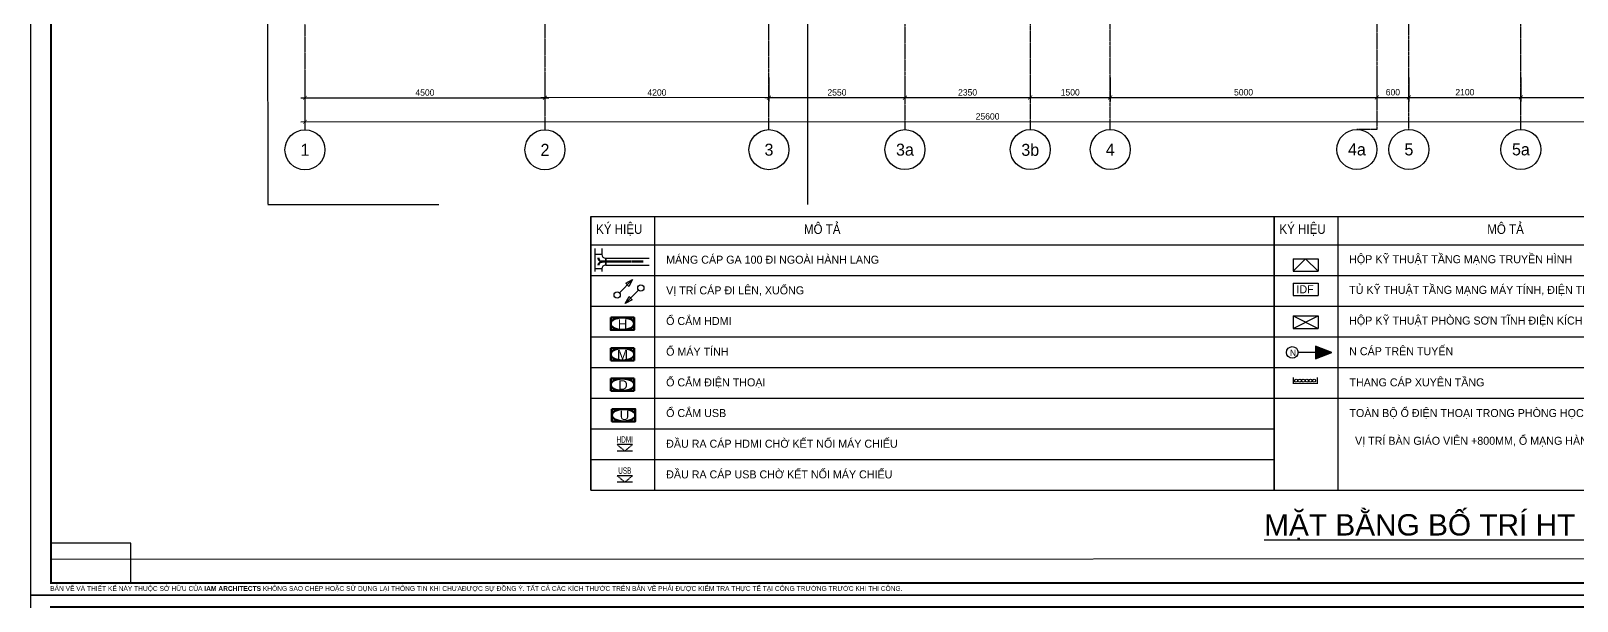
# Model space of a CAD drawing. Header units: inches. Extents: x 1721084 to 1854744, y 225101 to 488646.
# Drawn here: x 1721084 to 1750084, y 319488 to 330174 of the extents above; entities that cross this region are included whole.
import ezdxf
from ezdxf.enums import TextEntityAlignment as Align

# ---------------------------------------------------------------- set-up
doc = ezdxf.new("R2010")
doc.units = ezdxf.units.IN
doc.header["$MEASUREMENT"] = 0
for name, pattern in [('ACAD_ISO03W100', [30, 12, -18]), ('DASHED', [19.05, 12.7, -6.35]), ('X-PL-T2$0$X-GRID-T2$0$CENTER2', [1.125, 0.75, -0.125, 0.125, -0.125]), ('XR-EX-P-03$0$HIDDEN', [9.525, 6.35, -3.175])]:
    doc.linetypes.add(name, pattern=pattern)
for name, color, linetype in [('0-Khungten', 255, 'Continuous'), ('3', 50, 'Continuous'), ('A-ANNO-DIM 100', 252, 'Continuous'), ('Duong Day', 1, 'Continuous'), ('e-WIRE', 6, 'ACAD_ISO03W100'), ('I.A.M TITLEBLOCK - A2 -H$0$A-TBLK-TEXT', 250, 'Continuous'), ('mang', 5, 'Continuous'), ('PCCC', 11, 'Continuous'), ('PN', 2, 'Continuous'), ('SYMBOL', 1, 'Continuous'), ('TBD', 2, 'Continuous'), ('TEXT', 9, 'Continuous'), ('X-PL-T2$0$A-XREF', 250, 'Continuous'), ('X-PL-T2$0$X-GRID-T2$0$A-ANNO-DIM 75', 2, 'Continuous'), ('X-PL-T2$0$X-GRID-T2$0$A-GRID', 9, 'X-PL-T2$0$X-GRID-T2$0$CENTER2'), ('X-PL-T2$0$X-GRID-T2$0$A-GRID-SYMB', 5, 'Continuous'), ('X-PL-T2$0$X-PL-T2$0$A-FLOR-WALL', 250, 'Continuous'), ('Xref$0$noi that13-5-2008$0$ID-FURN-ROOM-N', 6, 'Continuous')]:
    doc.layers.add(name, color=color, linetype=linetype)
for name, color, linetype, lineweight in [('TTLL', 252, 'DASHED', 50), ('XR-EX-P-03$0$OAP040__', 4, 'Continuous', 25), ('XR-EX-P-03$0$OAP6444_COM_E', 30, 'Continuous', 25)]:
    doc.layers.add(name, color=color, linetype=linetype, lineweight=lineweight)
doc.styles.add('ARIAL', font='arial.ttf')
doc.styles.add('I.A.M TITLEBLOCK - A2 -H$0$TITLE BLOCK', font='arial.ttf')
doc.styles.add('TEXT1', font='vharial.ttf', dxfattribs={"width": 0.85, "height": 200})
doc.styles.add('VNCC-text khungdam', font='vhblack.ttf')
doc.styles.add('VNCC-VnAvantH', font='vhavan.ttf')
doc.styles.add('X-PL-T2$0$HDUNGARC', font='vn_vni.shx')
doc.styles.add('X-PL-T2$0$X-GRID-T2$0$HDUNGARC', font='vn_vni.shx')
doc.styles.add('X-PL-T2$0$X-GRID-T2$0$SYMBTEXT', font='VAVON_.TTF')
doc.styles.add('XR-EX-P-03$0$Standard', font='arial.ttf')
doc.styles.add('XR-EX-P-03$0$Vn-Vni', font='vn_vni.shx', dxfattribs={"width": 0.75})
doc.styles.add('Xref$0$noi that13-5-2008$0$Arial', font='arial.ttf')
doc.dimstyles.new('X-PL-T2$0$DIM-75', dxfattribs={"dimscale": 75, "dimtxt": 2, "dimasz": 1, "dimexe": 1, "dimexo": 1, "dimgap": 0.5, "dimtad": 1, "dimdec": 0, "dimzin": 0, "dimdsep": 46, "dimtxsty": 'X-PL-T2$0$HDUNGARC', "dimblk": 'X-PL-T2$0$_ArchTick', "dimcen": 2, "dimdle": 1, "dimclrd": 256, "dimclre": 9, "dimclrt": 3, "dimadec": 0, "dimazin": 0, "dimtfac": 1, "dimtdec": 0, "dimtix": 1, "dimtmove": 2, "dimatfit": 2, "dimfxl": 1, "dimtolj": 1, "dimtzin": 0, "dimarcsym": 2})
doc.dimstyles.new('X-PL-T2$0$X-GRID-T2$0$DIM-75', dxfattribs={"dimscale": 75, "dimtxt": 1.6, "dimasz": 1, "dimexe": 1, "dimexo": 1, "dimgap": 0.5, "dimtad": 1, "dimdec": 0, "dimzin": 0, "dimdsep": 46, "dimtxsty": 'X-PL-T2$0$X-GRID-T2$0$HDUNGARC', "dimblk": 'X-PL-T2$0$X-GRID-T2$0$_ArchTick', "dimcen": 2, "dimdle": 1, "dimclrd": 256, "dimclre": 9, "dimclrt": 3, "dimadec": 0, "dimazin": 0, "dimtfac": 1, "dimtdec": 0, "dimtix": 1, "dimtmove": 2, "dimatfit": 2, "dimfxl": 1, "dimtolj": 1, "dimtzin": 0, "dimarcsym": 2})

# ---------------------------------------------------------------- blocks, each defined once
blk = doc.blocks.new('X-PL-T2$0$X-GRID-T2$0$SYMB-GRID')
blk.add_circle((0, 0), 5)
at = {"color": 2, "style": 'X-PL-T2$0$X-GRID-T2$0$SYMBTEXT', "flags": 4}
blk.add_attdef('NUM', text='', height=3, dxfattribs=at).set_placement((0, 0), align=Align.MIDDLE)
blk = doc.blocks.new('X-PL-T2$0$X-GRID-T2$0$_ArchTick')
at = {"color": 0, "linetype": 'ByBlock', "const_width": 0.15}
blk.add_lwpolyline([(-0.5, -0.48), (0.5, 0.52)], dxfattribs=at)
blk = doc.blocks.new('*D629')
at = {"layer": 'Defpoints', "color": 0, "transparency": 16777216}
for p in [(0, -3750), (4500, -3750), (4500, -4200)]:
    blk.add_point(p, dxfattribs=at)
at = {"layer": 'X-PL-T2$0$X-GRID-T2$0$A-ANNO-DIM 75', "color": 9, "lineweight": -2, "transparency": 16777216}
for p, q in [((0, -3825), (0, -4275)), ((4500, -3825), (4500, -4275))]:
    blk.add_line(p, q, dxfattribs=at)
at = {"layer": 'X-PL-T2$0$X-GRID-T2$0$A-ANNO-DIM 75', "lineweight": -2, "transparency": 16777216}
blk.add_line((-75, -4200), (4575, -4200), dxfattribs=at)
at = {"layer": 'X-PL-T2$0$X-GRID-T2$0$A-ANNO-DIM 75', "lineweight": -2, "transparency": 16777216, "xscale": 75, "yscale": 75, "zscale": 75, "rotation": 180}
blk.add_blockref('X-PL-T2$0$X-GRID-T2$0$_ArchTick', (0, -4200), dxfattribs=at)
at = {"layer": 'X-PL-T2$0$X-GRID-T2$0$A-ANNO-DIM 75', "lineweight": -2, "transparency": 16777216, "xscale": 75, "yscale": 75, "zscale": 75}
blk.add_blockref('X-PL-T2$0$X-GRID-T2$0$_ArchTick', (4500, -4200), dxfattribs=at)
at = {"layer": 'X-PL-T2$0$X-GRID-T2$0$A-ANNO-DIM 75', "color": 3, "transparency": 16777216, "insert": (2250, -4103), "char_height": 120, "attachment_point": 5, "style": 'X-PL-T2$0$X-GRID-T2$0$HDUNGARC'}
blk.add_mtext('\\A1;4500', dxfattribs=at)
blk = doc.blocks.new('*D630')
at = {"layer": 'Defpoints', "color": 0, "transparency": 16777216}
for p in [(8700, -3750), (11250, -3750), (11250, -4200)]:
    blk.add_point(p, dxfattribs=at)
at = {"layer": 'X-PL-T2$0$X-GRID-T2$0$A-ANNO-DIM 75', "color": 9, "lineweight": -2, "transparency": 16777216}
for p, q in [((8700, -3825), (8700, -4275)), ((11250, -3825), (11250, -4275))]:
    blk.add_line(p, q, dxfattribs=at)
at = {"layer": 'X-PL-T2$0$X-GRID-T2$0$A-ANNO-DIM 75', "lineweight": -2, "transparency": 16777216}
blk.add_line((8625, -4200), (11325, -4200), dxfattribs=at)
at = {"layer": 'X-PL-T2$0$X-GRID-T2$0$A-ANNO-DIM 75', "lineweight": -2, "transparency": 16777216, "xscale": 75, "yscale": 75, "zscale": 75, "rotation": 180}
blk.add_blockref('X-PL-T2$0$X-GRID-T2$0$_ArchTick', (8700, -4200), dxfattribs=at)
at = {"layer": 'X-PL-T2$0$X-GRID-T2$0$A-ANNO-DIM 75', "lineweight": -2, "transparency": 16777216, "xscale": 75, "yscale": 75, "zscale": 75}
blk.add_blockref('X-PL-T2$0$X-GRID-T2$0$_ArchTick', (11250, -4200), dxfattribs=at)
at = {"layer": 'X-PL-T2$0$X-GRID-T2$0$A-ANNO-DIM 75', "color": 3, "transparency": 16777216, "insert": (9975, -4103), "char_height": 120, "attachment_point": 5, "style": 'X-PL-T2$0$X-GRID-T2$0$HDUNGARC'}
blk.add_mtext('\\A1;2550', dxfattribs=at)
blk = doc.blocks.new('*D631')
at = {"layer": 'Defpoints', "color": 0, "transparency": 16777216}
for p in [(15100, -3750), (20100, -3750), (20100, -4200)]:
    blk.add_point(p, dxfattribs=at)
at = {"layer": 'X-PL-T2$0$X-GRID-T2$0$A-ANNO-DIM 75', "color": 9, "lineweight": -2, "transparency": 16777216}
for p, q in [((15100, -3825), (15100, -4275)), ((20100, -3825), (20100, -4275))]:
    blk.add_line(p, q, dxfattribs=at)
at = {"layer": 'X-PL-T2$0$X-GRID-T2$0$A-ANNO-DIM 75', "lineweight": -2, "transparency": 16777216}
blk.add_line((15025, -4200), (20175, -4200), dxfattribs=at)
at = {"layer": 'X-PL-T2$0$X-GRID-T2$0$A-ANNO-DIM 75', "lineweight": -2, "transparency": 16777216, "xscale": 75, "yscale": 75, "zscale": 75, "rotation": 180}
blk.add_blockref('X-PL-T2$0$X-GRID-T2$0$_ArchTick', (15100, -4200), dxfattribs=at)
at = {"layer": 'X-PL-T2$0$X-GRID-T2$0$A-ANNO-DIM 75', "lineweight": -2, "transparency": 16777216, "xscale": 75, "yscale": 75, "zscale": 75}
blk.add_blockref('X-PL-T2$0$X-GRID-T2$0$_ArchTick', (20100, -4200), dxfattribs=at)
at = {"layer": 'X-PL-T2$0$X-GRID-T2$0$A-ANNO-DIM 75', "color": 3, "transparency": 16777216, "insert": (17600, -4103), "char_height": 120, "attachment_point": 5, "style": 'X-PL-T2$0$X-GRID-T2$0$HDUNGARC'}
blk.add_mtext('\\A1;5000', dxfattribs=at)
blk = doc.blocks.new('*D632')
at = {"layer": 'Defpoints', "color": 0, "transparency": 16777216}
for p in [(20700, -3750), (22800, -3750), (22800, -4200)]:
    blk.add_point(p, dxfattribs=at)
at = {"layer": 'X-PL-T2$0$X-GRID-T2$0$A-ANNO-DIM 75', "color": 9, "lineweight": -2, "transparency": 16777216}
for p, q in [((20700, -3825), (20700, -4275)), ((22800, -3825), (22800, -4275))]:
    blk.add_line(p, q, dxfattribs=at)
at = {"layer": 'X-PL-T2$0$X-GRID-T2$0$A-ANNO-DIM 75', "lineweight": -2, "transparency": 16777216}
blk.add_line((20625, -4200), (22875, -4200), dxfattribs=at)
at = {"layer": 'X-PL-T2$0$X-GRID-T2$0$A-ANNO-DIM 75', "lineweight": -2, "transparency": 16777216, "xscale": 75, "yscale": 75, "zscale": 75, "rotation": 180}
blk.add_blockref('X-PL-T2$0$X-GRID-T2$0$_ArchTick', (20700, -4200), dxfattribs=at)
at = {"layer": 'X-PL-T2$0$X-GRID-T2$0$A-ANNO-DIM 75', "lineweight": -2, "transparency": 16777216, "xscale": 75, "yscale": 75, "zscale": 75}
blk.add_blockref('X-PL-T2$0$X-GRID-T2$0$_ArchTick', (22800, -4200), dxfattribs=at)
at = {"layer": 'X-PL-T2$0$X-GRID-T2$0$A-ANNO-DIM 75', "color": 3, "transparency": 16777216, "insert": (21750, -4103), "char_height": 120, "attachment_point": 5, "style": 'X-PL-T2$0$X-GRID-T2$0$HDUNGARC'}
blk.add_mtext('\\A1;2100', dxfattribs=at)
blk = doc.blocks.new('*D633')
at = {"layer": 'Defpoints', "color": 0, "transparency": 16777216}
for p in [(0, -3750), (25600, -3750), (25600, -4650)]:
    blk.add_point(p, dxfattribs=at)
at = {"layer": 'X-PL-T2$0$X-GRID-T2$0$A-ANNO-DIM 75', "color": 9, "lineweight": -2, "transparency": 16777216}
for p, q in [((0, -3825), (0, -4725)), ((25600, -3825), (25600, -4725))]:
    blk.add_line(p, q, dxfattribs=at)
at = {"layer": 'X-PL-T2$0$X-GRID-T2$0$A-ANNO-DIM 75', "lineweight": -2, "transparency": 16777216}
blk.add_line((-75, -4650), (25675, -4650), dxfattribs=at)
at = {"layer": 'X-PL-T2$0$X-GRID-T2$0$A-ANNO-DIM 75', "lineweight": -2, "transparency": 16777216, "xscale": 75, "yscale": 75, "zscale": 75, "rotation": 180}
blk.add_blockref('X-PL-T2$0$X-GRID-T2$0$_ArchTick', (0, -4650), dxfattribs=at)
at = {"layer": 'X-PL-T2$0$X-GRID-T2$0$A-ANNO-DIM 75', "lineweight": -2, "transparency": 16777216, "xscale": 75, "yscale": 75, "zscale": 75}
blk.add_blockref('X-PL-T2$0$X-GRID-T2$0$_ArchTick', (25600, -4650), dxfattribs=at)
at = {"layer": 'X-PL-T2$0$X-GRID-T2$0$A-ANNO-DIM 75', "color": 3, "transparency": 16777216, "insert": (12800, -4553), "char_height": 120, "attachment_point": 5, "style": 'X-PL-T2$0$X-GRID-T2$0$HDUNGARC'}
blk.add_mtext('\\A1;25600', dxfattribs=at)
blk = doc.blocks.new('*D643')
at = {"layer": 'Defpoints', "color": 0, "transparency": 16777216}
for p in [(4500, -3750), (8700, -3750), (4500, -4200)]:
    blk.add_point(p, dxfattribs=at)
at = {"layer": 'X-PL-T2$0$X-GRID-T2$0$A-ANNO-DIM 75', "color": 9, "lineweight": -2, "transparency": 16777216}
for p, q in [((4500, -3825), (4500, -4275)), ((8700, -3825), (8700, -4275))]:
    blk.add_line(p, q, dxfattribs=at)
at = {"layer": 'X-PL-T2$0$X-GRID-T2$0$A-ANNO-DIM 75', "lineweight": -2, "transparency": 16777216}
blk.add_line((8775, -4200), (4425, -4200), dxfattribs=at)
at = {"layer": 'X-PL-T2$0$X-GRID-T2$0$A-ANNO-DIM 75', "lineweight": -2, "transparency": 16777216, "xscale": 75, "yscale": 75, "zscale": 75, "rotation": 180}
blk.add_blockref('X-PL-T2$0$X-GRID-T2$0$_ArchTick', (4500, -4200), dxfattribs=at)
at = {"layer": 'X-PL-T2$0$X-GRID-T2$0$A-ANNO-DIM 75', "lineweight": -2, "transparency": 16777216, "xscale": 75, "yscale": 75, "zscale": 75}
blk.add_blockref('X-PL-T2$0$X-GRID-T2$0$_ArchTick', (8700, -4200), dxfattribs=at)
at = {"layer": 'X-PL-T2$0$X-GRID-T2$0$A-ANNO-DIM 75', "color": 3, "transparency": 16777216, "insert": (6600, -4103), "char_height": 120, "attachment_point": 5, "style": 'X-PL-T2$0$X-GRID-T2$0$HDUNGARC'}
blk.add_mtext('\\A1;4200', dxfattribs=at)
blk = doc.blocks.new('*D644')
at = {"layer": 'Defpoints', "color": 0, "transparency": 16777216}
for p in [(22800, -3750), (25600, -3750), (25600, -4200)]:
    blk.add_point(p, dxfattribs=at)
at = {"layer": 'X-PL-T2$0$X-GRID-T2$0$A-ANNO-DIM 75', "color": 9, "lineweight": -2, "transparency": 16777216}
for p, q in [((22800, -3825), (22800, -4275)), ((25600, -3825), (25600, -4275))]:
    blk.add_line(p, q, dxfattribs=at)
at = {"layer": 'X-PL-T2$0$X-GRID-T2$0$A-ANNO-DIM 75', "lineweight": -2, "transparency": 16777216}
blk.add_line((22725, -4200), (25675, -4200), dxfattribs=at)
at = {"layer": 'X-PL-T2$0$X-GRID-T2$0$A-ANNO-DIM 75', "lineweight": -2, "transparency": 16777216, "xscale": 75, "yscale": 75, "zscale": 75, "rotation": 180}
blk.add_blockref('X-PL-T2$0$X-GRID-T2$0$_ArchTick', (22800, -4200), dxfattribs=at)
at = {"layer": 'X-PL-T2$0$X-GRID-T2$0$A-ANNO-DIM 75', "lineweight": -2, "transparency": 16777216, "xscale": 75, "yscale": 75, "zscale": 75}
blk.add_blockref('X-PL-T2$0$X-GRID-T2$0$_ArchTick', (25600, -4200), dxfattribs=at)
at = {"layer": 'X-PL-T2$0$X-GRID-T2$0$A-ANNO-DIM 75', "color": 3, "transparency": 16777216, "insert": (24200, -4103), "char_height": 120, "attachment_point": 5, "style": 'X-PL-T2$0$X-GRID-T2$0$HDUNGARC'}
blk.add_mtext('\\A1;2800', dxfattribs=at)
blk = doc.blocks.new('*D653')
at = {"layer": 'Defpoints', "color": 0, "transparency": 16777216}
for p in [(11250, -3750), (13600, -3750), (13600, -4200)]:
    blk.add_point(p, dxfattribs=at)
at = {"layer": 'X-PL-T2$0$X-GRID-T2$0$A-ANNO-DIM 75', "color": 9, "lineweight": -2, "transparency": 16777216}
for p, q in [((11250, -3825), (11250, -4275)), ((13600, -3825), (13600, -4275))]:
    blk.add_line(p, q, dxfattribs=at)
at = {"layer": 'X-PL-T2$0$X-GRID-T2$0$A-ANNO-DIM 75', "lineweight": -2, "transparency": 16777216}
blk.add_line((11175, -4200), (13675, -4200), dxfattribs=at)
at = {"layer": 'X-PL-T2$0$X-GRID-T2$0$A-ANNO-DIM 75', "lineweight": -2, "transparency": 16777216, "xscale": 75, "yscale": 75, "zscale": 75, "rotation": 180}
blk.add_blockref('X-PL-T2$0$X-GRID-T2$0$_ArchTick', (11250, -4200), dxfattribs=at)
at = {"layer": 'X-PL-T2$0$X-GRID-T2$0$A-ANNO-DIM 75', "lineweight": -2, "transparency": 16777216, "xscale": 75, "yscale": 75, "zscale": 75}
blk.add_blockref('X-PL-T2$0$X-GRID-T2$0$_ArchTick', (13600, -4200), dxfattribs=at)
at = {"layer": 'X-PL-T2$0$X-GRID-T2$0$A-ANNO-DIM 75', "color": 3, "transparency": 16777216, "insert": (12425, -4103), "char_height": 120, "attachment_point": 5, "style": 'X-PL-T2$0$X-GRID-T2$0$HDUNGARC'}
blk.add_mtext('\\A1;2350', dxfattribs=at)
blk = doc.blocks.new('*D654')
at = {"layer": 'Defpoints', "color": 0, "transparency": 16777216}
for p in [(13600, -3750), (15100, -3750), (15100, -4200)]:
    blk.add_point(p, dxfattribs=at)
at = {"layer": 'X-PL-T2$0$X-GRID-T2$0$A-ANNO-DIM 75', "color": 9, "lineweight": -2, "transparency": 16777216}
for p, q in [((13600, -3825), (13600, -4275)), ((15100, -3825), (15100, -4275))]:
    blk.add_line(p, q, dxfattribs=at)
at = {"layer": 'X-PL-T2$0$X-GRID-T2$0$A-ANNO-DIM 75', "lineweight": -2, "transparency": 16777216}
blk.add_line((13525, -4200), (15175, -4200), dxfattribs=at)
at = {"layer": 'X-PL-T2$0$X-GRID-T2$0$A-ANNO-DIM 75', "lineweight": -2, "transparency": 16777216, "xscale": 75, "yscale": 75, "zscale": 75, "rotation": 180}
blk.add_blockref('X-PL-T2$0$X-GRID-T2$0$_ArchTick', (13600, -4200), dxfattribs=at)
at = {"layer": 'X-PL-T2$0$X-GRID-T2$0$A-ANNO-DIM 75', "lineweight": -2, "transparency": 16777216, "xscale": 75, "yscale": 75, "zscale": 75}
blk.add_blockref('X-PL-T2$0$X-GRID-T2$0$_ArchTick', (15100, -4200), dxfattribs=at)
at = {"layer": 'X-PL-T2$0$X-GRID-T2$0$A-ANNO-DIM 75', "color": 3, "transparency": 16777216, "insert": (14350, -4103), "char_height": 120, "attachment_point": 5, "style": 'X-PL-T2$0$X-GRID-T2$0$HDUNGARC'}
blk.add_mtext('\\A1;1500', dxfattribs=at)
blk = doc.blocks.new('*D651')
at = {"layer": 'Defpoints', "color": 0, "transparency": 16777216}
for p in [(20100, -3750), (20700, -3750), (20700, -4200)]:
    blk.add_point(p, dxfattribs=at)
at = {"layer": 'X-PL-T2$0$X-GRID-T2$0$A-ANNO-DIM 75', "color": 9, "lineweight": -2, "transparency": 16777216}
for p, q in [((20100, -3825), (20100, -4275)), ((20700, -3825), (20700, -4275))]:
    blk.add_line(p, q, dxfattribs=at)
at = {"layer": 'X-PL-T2$0$X-GRID-T2$0$A-ANNO-DIM 75', "lineweight": -2, "transparency": 16777216}
blk.add_line((20025, -4200), (20775, -4200), dxfattribs=at)
at = {"layer": 'X-PL-T2$0$X-GRID-T2$0$A-ANNO-DIM 75', "lineweight": -2, "transparency": 16777216, "xscale": 75, "yscale": 75, "zscale": 75, "rotation": 180}
blk.add_blockref('X-PL-T2$0$X-GRID-T2$0$_ArchTick', (20100, -4200), dxfattribs=at)
at = {"layer": 'X-PL-T2$0$X-GRID-T2$0$A-ANNO-DIM 75', "lineweight": -2, "transparency": 16777216, "xscale": 75, "yscale": 75, "zscale": 75}
blk.add_blockref('X-PL-T2$0$X-GRID-T2$0$_ArchTick', (20700, -4200), dxfattribs=at)
at = {"layer": 'X-PL-T2$0$X-GRID-T2$0$A-ANNO-DIM 75', "color": 3, "transparency": 16777216, "insert": (20400, -4103), "char_height": 120, "attachment_point": 5, "style": 'X-PL-T2$0$X-GRID-T2$0$HDUNGARC'}
blk.add_mtext('\\A1;600', dxfattribs=at)
blk = doc.blocks.new('X-PL-T2$0$_ArchTick')
at = {"color": 0, "linetype": 'ByBlock', "const_width": 0.15}
blk.add_lwpolyline([(-0.5, -0.48), (0.5, 0.52)], dxfattribs=at)
blk = doc.blocks.new('I.A.M TITLEBLOCK - A2 -H')
at = {"const_width": 0.5}
blk.add_lwpolyline([(5, 3), (592, 3), (590, 417), (5, 417)], close=True, dxfattribs=at)
at = {"layer": 'Defpoints'}
blk.add_lwpolyline([(0, 420), (594, 420), (594, 0), (0, 0)], close=True, dxfattribs=at)
at = {"layer": 'Defpoints', "color": 8}
blk.add_lwpolyline([(5, 3), (25, 3), (25, 13), (5, 13)], close=True, dxfattribs=at)
at = {"layer": 'I.A.M TITLEBLOCK - A2 -H$0$A-TBLK-TEXT', "color": 2, "lineweight": 0, "insert": (4.81, 2.24), "char_height": 1.2, "width": 216.8663, "attachment_point": 1, "style": 'I.A.M TITLEBLOCK - A2 -H$0$TITLE BLOCK'}
blk.add_mtext('\\pt1.8;{\\fVNI-Avo|b0|i0|c0|p2;BAÛN VEÕ VAØ THIEÁT KEÁ NAØY THUOÄC SÔÛ HÖÕU CUÛA \\fVNI-Avo|b1|i0|c0|p2;IAM ARCHITECTS\\fVNI-Avo|b0|i0|c0|p2; KHOÂNG SAO CHEÙP HOAËC SÖÛ DUÏNG LAÏI THOÂNG TIN KHI CHÖAÑÖÔÏC SÖÏ ÑOÀNG YÙ. TAÁT CAÛ CAÙC KÍCH THÖÔÙC TREÂN BAÛN VEÕ PHAÛI ÑÖÔÏC KIEÅM TRA THÖÏC TEÁ TAÏI COÂNG TRÖÔØNG TRÖÔÙC KHI THI COÂNG.}', dxfattribs=at)
blk = doc.blocks.new('O MANG')
at = {"layer": 'TTLL', "color": 2, "linetype": 'ByBlock', "ltscale": 250}
blk.add_lwpolyline([(-192676, 105212), (-192091, 105212), (-192091, 104905), (-192676, 104905)], close=True, dxfattribs=at)
at = {"layer": 'TTLL', "color": 7, "linetype": 'ByBlock', "ltscale": 250}
blk.add_ellipse((-192383, 105059), major_axis=(-293, 0), ratio=0.525838, dxfattribs=at)
at = {"layer": 'Xref$0$noi that13-5-2008$0$ID-FURN-ROOM-N', "insert": (-192611, 104931), "char_height": 236.4, "width": 579.73, "attachment_point": 7, "style": 'Xref$0$noi that13-5-2008$0$Arial'}
blk.add_mtext(' M', dxfattribs=at)
blk = doc.blocks.new('O DIEN THOAI')
at = {"layer": 'TTLL', "color": 2, "linetype": 'ByBlock', "ltscale": 250}
blk.add_lwpolyline([(-192674, 104452), (-192089, 104452), (-192089, 104145), (-192674, 104145)], close=True, dxfattribs=at)
at = {"layer": 'TTLL', "color": 7, "linetype": 'ByBlock', "ltscale": 250}
blk.add_ellipse((-192382, 104299), major_axis=(-293, 0), ratio=0.525838, dxfattribs=at)
at = {"layer": 'Xref$0$noi that13-5-2008$0$ID-FURN-ROOM-N', "insert": (-192581, 104176), "char_height": 236.4, "width": 579.73, "attachment_point": 7, "style": 'Xref$0$noi that13-5-2008$0$Arial'}
blk.add_mtext(' D', dxfattribs=at)
blk = doc.blocks.new('SDGDFSGF')
at = {"layer": 'SYMBOL', "color": 1}
for p, q in [((-192312, 106329), (-191979, 106661)), ((-192312, 106329), (-191979, 106661)), ((-192312, 106329), (-192218, 106501)), ((-192312, 106329), (-192218, 106501)), ((-192139, 106423), (-192312, 106329)), ((-192139, 106423), (-192312, 106329)), ((-192218, 106501), (-192139, 106423)), ((-192218, 106501), (-192139, 106423))]:
    blk.add_line(p, q, dxfattribs=at)
at = {"layer": 'SYMBOL', "color": 1, "linetype": 'Continuous'}
blk.add_circle((-191924, 106717), 78.4, dxfattribs=at)
blk.add_circle((-191924, 106717), 78.4, dxfattribs=at)
blk = doc.blocks.new('05-A')
at = {"layer": '3'}
blk.add_hatch(color=3, dxfattribs=at).paths.add_polyline_path([(-259, 102), (-259, -102), (0, 0)])
at = {"layer": '3', "color": 3}
blk.add_lwpolyline([(0, 0), (-259, 102), (-259, -102)], close=True, dxfattribs=at)
blk = doc.blocks.new('LR')
at = {"layer": 'TTLL'}
blk.add_blockref('05-A', (0, 0), dxfattribs=at)
blk = doc.blocks.new('XR-EX-P-03$0$TEL')
at = {"linetype": 'XR-EX-P-03$0$HIDDEN'}
for p, q in [((5405, 19800), (5315, 19875)), ((5495, 19875), (5405, 19800))]:
    blk.add_line(p, q, dxfattribs=at)
at = {"color": 0}
for points in [[(5315, 19875), (5495, 19875)], [(5315, 19800), (5495, 19800)]]:
    blk.add_lwpolyline(points, dxfattribs=at)
at = {"style": 'XR-EX-P-03$0$Standard', "width": 0.8}
blk.add_attdef('1', text='', height=150, dxfattribs=at).set_placement((5405, 19900), align=Align.BOTTOM_CENTER)
blk = doc.blocks.new('*U681')
at = {"layer": 'XR-EX-P-03$0$OAP6444_COM_E', "xscale": 1.333333333333333, "yscale": 1.333333333333333, "zscale": 1.333333333333333}
blk.add_blockref('XR-EX-P-03$0$TEL', (-7207, -26400), dxfattribs=at)
at = {"layer": 'XR-EX-P-03$0$OAP040__', "style": 'XR-EX-P-03$0$Vn-Vni', "width": 0.75}
blk.add_attdef('N_1', text='', height=200, dxfattribs=at).set_placement((0, 100), align=Align.BOTTOM_CENTER)
blk = doc.blocks.new('X-PL-T2$0$X-GRID-T2')
at = {"layer": 'X-PL-T2$0$X-GRID-T2$0$A-GRID', "ltscale": 8}
for p, q in [((0, 15788.2), (0, -4800)), ((4500, 15788.2), (4500, -4800)), ((8700, -4800), (8700, 15788.2)), ((15100, -4800), (15100, 15788.2)), ((20700, -4800), (20700, 15788.2)), ((22800, -4800), (22800, 4500))]:
    blk.add_line(p, q, dxfattribs=at)
for points in [[(11250, 4500), (11250, -4800)], [(13600, 4500), (13600, -4800)], [(20100, 1100), (20100, -4800), (19725, -4800)]]:
    blk.add_lwpolyline(points, dxfattribs=at)
at = {"layer": 'X-PL-T2$0$X-GRID-T2$0$A-GRID-SYMB'}
ref = blk.add_blockref('X-PL-T2$0$X-GRID-T2$0$SYMB-GRID', (0, -5175), dxfattribs=dict(at, xscale=75, yscale=75, zscale=75))
ref.add_attrib('NUM', '1', dxfattribs={"layer": '0', "color": 2, "height": 225, "style": 'X-PL-T2$0$X-GRID-T2$0$SYMBTEXT'}).set_placement((0, -5175), align=Align.MIDDLE)
ref = blk.add_blockref('X-PL-T2$0$X-GRID-T2$0$SYMB-GRID', (4500, -5175), dxfattribs=dict(at, xscale=75, yscale=75, zscale=75))
ref.add_attrib('NUM', '2', dxfattribs={"layer": '0', "color": 2, "height": 225, "style": 'X-PL-T2$0$X-GRID-T2$0$SYMBTEXT'}).set_placement((4500, -5175), align=Align.MIDDLE)
ref = blk.add_blockref('X-PL-T2$0$X-GRID-T2$0$SYMB-GRID', (8700, -5175), dxfattribs=dict(at, xscale=75, yscale=75, zscale=75))
ref.add_attrib('NUM', '3', dxfattribs={"layer": '0', "color": 2, "height": 225, "style": 'X-PL-T2$0$X-GRID-T2$0$SYMBTEXT'}).set_placement((8700, -5175), align=Align.MIDDLE)
ref = blk.add_blockref('X-PL-T2$0$X-GRID-T2$0$SYMB-GRID', (11250, -5175), dxfattribs=dict(at, xscale=75, yscale=75, zscale=75))
ref.add_attrib('NUM', '3a', dxfattribs={"layer": '0', "color": 2, "height": 225, "style": 'X-PL-T2$0$X-GRID-T2$0$SYMBTEXT'}).set_placement((11250, -5175), align=Align.MIDDLE)
ref = blk.add_blockref('X-PL-T2$0$X-GRID-T2$0$SYMB-GRID', (13600, -5175), dxfattribs=dict(at, xscale=75, yscale=75, zscale=75))
ref.add_attrib('NUM', '3b', dxfattribs={"layer": '0', "color": 2, "height": 225, "style": 'X-PL-T2$0$X-GRID-T2$0$SYMBTEXT'}).set_placement((13600, -5175), align=Align.MIDDLE)
ref = blk.add_blockref('X-PL-T2$0$X-GRID-T2$0$SYMB-GRID', (15100, -5175), dxfattribs=dict(at, xscale=75, yscale=75, zscale=75))
ref.add_attrib('NUM', '4', dxfattribs={"layer": '0', "color": 2, "height": 225, "style": 'X-PL-T2$0$X-GRID-T2$0$SYMBTEXT'}).set_placement((15100, -5175), align=Align.MIDDLE)
ref = blk.add_blockref('X-PL-T2$0$X-GRID-T2$0$SYMB-GRID', (19725, -5175), dxfattribs=dict(at, xscale=75, yscale=75, zscale=75))
ref.add_attrib('NUM', '4a', dxfattribs={"layer": '0', "color": 2, "height": 225, "style": 'X-PL-T2$0$X-GRID-T2$0$SYMBTEXT'}).set_placement((19725, -5175), align=Align.MIDDLE)
ref = blk.add_blockref('X-PL-T2$0$X-GRID-T2$0$SYMB-GRID', (20700, -5175), dxfattribs=dict(at, xscale=75, yscale=75, zscale=75))
ref.add_attrib('NUM', '5', dxfattribs={"layer": '0', "color": 2, "height": 225, "style": 'X-PL-T2$0$X-GRID-T2$0$SYMBTEXT'}).set_placement((20700, -5175), align=Align.MIDDLE)
ref = blk.add_blockref('X-PL-T2$0$X-GRID-T2$0$SYMB-GRID', (22800, -5175), dxfattribs=dict(at, xscale=75, yscale=75, zscale=75))
ref.add_attrib('NUM', '5a', dxfattribs={"layer": '0', "color": 2, "height": 225, "style": 'X-PL-T2$0$X-GRID-T2$0$SYMBTEXT'}).set_placement((22800, -5175), align=Align.MIDDLE)
at = {"layer": 'X-PL-T2$0$X-GRID-T2$0$A-ANNO-DIM 75'}
for base, p1, p2, picture, middle in [((4500, -4200), (0, -3750), (4500, -3750), '*D629', (2250, -4102.5)), ((25600, -4650), (0, -3750), (25600, -3750), '*D633', (12800, -4552.5)), ((11250, -4200), (8700, -3750), (11250, -3750), '*D630', (9975, -4102.5)), ((13600, -4200), (11250, -3750), (13600, -3750), '*D653', (12425, -4102.5)), ((15100, -4200), (13600, -3750), (15100, -3750), '*D654', (14350, -4102.5)), ((20100, -4200), (15100, -3750), (20100, -3750), '*D631', (17600, -4102.5)), ((20700, -4200), (20100, -3750), (20700, -3750), '*D651', (20400, -4102.5)), ((22800, -4200), (20700, -3750), (22800, -3750), '*D632', (21750, -4102.5)), ((25600, -4200), (22800, -3750), (25600, -3750), '*D644', (24200, -4102.5))]:
    dim = blk.add_linear_dim(base=base, p1=p1, p2=p2, dimstyle='X-PL-T2$0$X-GRID-T2$0$DIM-75', dxfattribs=at)
    dim.commit()
    dim.dimension.update_dxf_attribs({"geometry": picture, "text_midpoint": middle})
dim = blk.add_linear_dim(base=(4500, -4200), p1=(8700, -3750), p2=(4500, -3750), angle=180, dimstyle='X-PL-T2$0$X-GRID-T2$0$DIM-75', dxfattribs=at)
dim.commit()
dim.dimension.update_dxf_attribs({"geometry": '*D643', "text_midpoint": (6600, -4102.5)})
blk = doc.blocks.new('X-PL-T2$0$X-PL-T2')
at = {"layer": 'Defpoints', "color": 5}
blk.add_lwpolyline([(34318, -12850), (-4757, -12850), (-4757, 17750), (34318, 17750)], close=True, dxfattribs=at)
at = {"layer": 'X-PL-T2$0$X-PL-T2$0$A-FLOR-WALL'}
blk.add_blockref('X-PL-T2$0$X-GRID-T2', (0, 0), dxfattribs=at)
blk = doc.blocks.new('X-PL-T2')
at = {"layer": 'X-PL-T2$0$A-XREF'}
blk.add_blockref('X-PL-T2$0$X-PL-T2', (0, 0), dxfattribs=at)
blk.add_lwpolyline([(-699, -6200), (2507, -6200)], dxfattribs=at)
for points in [[(372, -250), (-699, -2339), (-699, -6194)], [(9100, -286), (9423, -286), (9423, -6200)]]:
    blk.add_leader(points, dimstyle='X-PL-T2$0$DIM-75', override={"dimgap": 0.5, "dimtad": 0}, dxfattribs=at)

msp = doc.modelspace()

# ---------------------------------------------------------------- block references
at = {"layer": 'A-ANNO-DIM 100', "xscale": 75, "yscale": 75, "zscale": 75}
msp.add_blockref('I.A.M TITLEBLOCK - A2 -H', (1721083.5, 288101), dxfattribs=at)
at = {"layer": 'e-WIRE', "color": 6, "ltscale": 10, "xscale": 1.000295790310395, "yscale": 1.000295790310395, "zscale": 1.000295790310395, "rotation": 0.016950043841553}
msp.add_blockref('X-PL-T2', (1726222.4, 333122.6), dxfattribs=at)

# ---------------------------------------------------------------- next in the draw order: linework, layer by layer
for centre in [(1744813.8, 323618.2), (1744813.8, 323618.2), (1744881.3, 323618.2), (1744881.3, 323618.2), (1744948.8, 323618.2), (1744948.8, 323618.2), (1745016.3, 323618.2), (1745016.3, 323618.2), (1745083.8, 323618.2), (1745083.8, 323618.2), (1745151.3, 323618.2), (1745151.3, 323618.2)]:
    msp.add_circle(centre, 28.1)
at = {"layer": '3', "linetype": 'Continuous'}
msp.add_line((1745484.9, 324148.7), (1744851.5, 324148.7), dxfattribs=at)
at = {"layer": 'mang'}
for p, q in [((1731662.5, 326094.3), (1731662.5, 325662.7)), ((1731791.9, 325986.4), (1731662.5, 325986.4)), ((1731791.9, 326094.3), (1731791.9, 325986.4)), ((1731791.9, 325713), (1731662.5, 325713)), ((1731791.9, 325713), (1731791.9, 325662.7)), ((1731863.9, 325914.4), (1732678.5, 325914.4)), ((1731863.9, 325914.4), (1731863.9, 325785)), ((1731863.9, 325785), (1732680.2, 325785))]:
    msp.add_line(p, q, dxfattribs=at)
for centre, start, end in [((1731863.9, 325986.4), 180, 270), ((1731863.9, 325713), 90, 180)]:
    msp.add_arc(centre, 71.9, start, end, dxfattribs=at)
at = {"layer": 'PCCC', "const_width": 22.5}
msp.add_lwpolyline([(1745212.9, 323679.8), (1745212.9, 323567.3), (1744762.9, 323567.3), (1744762.9, 323679.8)], dxfattribs=at)
msp.add_lwpolyline([(1745212.9, 323679.8), (1745212.9, 323567.3), (1744762.9, 323567.3), (1744762.9, 323679.8)], dxfattribs=at)
at = {"layer": 'PN', "color": 4, "linetype": 'Continuous'}
for p, q in [((1731791.9, 325850.1), (1731791.9, 325849.3)), ((1731863.9, 325785), (1731863.9, 325914.4))]:
    msp.add_line(p, q, dxfattribs=at)
at = {"layer": 'SYMBOL', "color": 2, "linetype": 'Continuous'}
for p, q in [((1744756.2, 325670.8), (1744991.3, 325905.8)), ((1744756.2, 325905.8), (1744756.2, 325670.8)), ((1744756.2, 325905.8), (1745226.4, 325905.8)), ((1744991.3, 325905.8), (1745226.4, 325670.8)), ((1745226.4, 325905.8), (1745226.4, 325670.8)), ((1744756.2, 325670.8), (1745226.4, 325670.8)), ((1744756.2, 324597.6), (1745226.4, 324832.6)), ((1744756.2, 324832.6), (1744756.2, 324597.6)), ((1744756.2, 324832.6), (1745226.4, 324832.6)), ((1744756.2, 324832.6), (1745226.4, 324597.6)), ((1745226.4, 324832.6), (1745226.4, 324597.6)), ((1744756.2, 324597.6), (1745226.4, 324597.6))]:
    msp.add_line(p, q, dxfattribs=at)
at = {"layer": 'SYMBOL', "color": 1}
for p, q in [((1732370.2, 325515.6), (1732120.9, 325266.3)), ((1732370.2, 325515.6), (1732120.9, 325266.3)), ((1732370.2, 325515.6), (1732120.9, 325266.3)), ((1732370.2, 325515.6), (1732120.9, 325266.3)), ((1732241.1, 325445.2), (1732370.2, 325515.6)), ((1732241.1, 325445.2), (1732370.2, 325515.6)), ((1732241.1, 325445.2), (1732370.2, 325515.6)), ((1732241.1, 325445.2), (1732370.2, 325515.6)), ((1732300.1, 325386.4), (1732241.1, 325445.2)), ((1732300.1, 325386.4), (1732241.1, 325445.2)), ((1732300.1, 325386.4), (1732241.1, 325445.2)), ((1732300.1, 325386.4), (1732241.1, 325445.2)), ((1732370.2, 325515.6), (1732300.1, 325386.4)), ((1732370.2, 325515.6), (1732300.1, 325386.4)), ((1732370.2, 325515.6), (1732300.1, 325386.4)), ((1732370.2, 325515.6), (1732300.1, 325386.4))]:
    msp.add_line(p, q, dxfattribs=at)
at = {"layer": 'SYMBOL', "color": 5, "linetype": 'Continuous'}
for p, q in [((1744756.2, 325448.5), (1745226.4, 325448.5)), ((1744756.2, 325448.5), (1744756.2, 325213.4)), ((1745226.4, 325448.5), (1745226.4, 325213.4)), ((1744756.2, 325213.4), (1745226.4, 325213.4))]:
    msp.add_line(p, q, dxfattribs=at)
at = {"layer": 'SYMBOL', "color": 1, "linetype": 'Continuous'}
msp.add_circle((1732079.3, 325224.7), 58.8, dxfattribs=at)
msp.add_circle((1732079.3, 325224.7), 58.8, dxfattribs=at)
msp.add_circle((1732079.3, 325224.7), 58.8, dxfattribs=at)
msp.add_circle((1732079.3, 325224.7), 58.8, dxfattribs=at)
at = {"layer": 'SYMBOL', "color": 1}
msp.add_solid([(1732338.1, 325849.7), (1732232.3, 325827.5), (1732232.3, 325871.9)], dxfattribs=at)
at = {"layer": 'TBD'}
msp.add_circle((1744742.4, 324148.7), 109.1, dxfattribs=at)
at = {"layer": 'TEXT', "color": 3}
for p, q in [((1731584, 326698), (1744263.6, 326698)), ((1731584, 326698), (1731584, 321564.4)), ((1731584, 326698), (1744400.5, 326698)), ((1731584, 321564.4), (1731584, 326698)), ((1732781.4, 326698), (1732781.4, 321564.4)), ((1744400.5, 326698), (1744400.5, 321564.4)), ((1744400.5, 326698), (1757080.1, 326698)), ((1744400.5, 326698), (1744400.5, 321564.4)), ((1744400.5, 326698), (1757216.9, 326698)), ((1744400.5, 321564.4), (1744400.5, 326698)), ((1745597.8, 326698), (1745597.8, 321564.4)), ((1731584, 326163.6), (1744400.5, 326163.6)), ((1731584, 326163.6), (1744400.5, 326163.6)), ((1731584, 326163.6), (1744400.5, 326163.6)), ((1731584, 326163.6), (1744400.5, 326163.6)), ((1744400.5, 326163.6), (1757216.9, 326163.6)), ((1744400.5, 326163.6), (1757216.9, 326163.6)), ((1744400.5, 326163.6), (1757216.9, 326163.6)), ((1744400.5, 326163.6), (1757216.9, 326163.6)), ((1731584, 325588.7), (1744400.5, 325588.7)), ((1731584, 325588.7), (1744400.5, 325588.7)), ((1744400.5, 325588.7), (1757216.9, 325588.7)), ((1744400.5, 325588.7), (1757216.9, 325588.7)), ((1731584, 325013.8), (1744400.5, 325013.8)), ((1744400.5, 325013.8), (1757216.9, 325013.8)), ((1731584, 324438.9), (1744400.5, 324438.9)), ((1744400.5, 324438.9), (1757216.9, 324438.9)), ((1731584, 323864), (1744400.5, 323864)), ((1744400.5, 323864), (1757216.9, 323864)), ((1731584, 323289.1), (1757216.9, 323289.1)), ((1731584, 322714.2), (1744400.5, 322714.2)), ((1731584, 322714.2), (1744400.5, 322714.2)), ((1731584, 322139.3), (1744400.5, 322139.3)), ((1731584, 321564.4), (1744400.5, 321564.4)), ((1744400.5, 321564.4), (1757216.9, 321564.4))]:
    msp.add_line(p, q, dxfattribs=at)
at = {"layer": 'TTLL'}
msp.add_line((1731799.1, 325849.7), (1732569.7, 325849.7), dxfattribs=at)
at = {"layer": 'TTLL', "color": 2, "linetype": 'ByBlock', "ltscale": 250}
for points in [[(1731958.9, 324802.8), (1732397.7, 324802.8), (1732397.7, 324572), (1731958.9, 324572)], [(1731980.5, 323087), (1732419.4, 323087), (1732419.4, 322856.3), (1731980.5, 322856.3)]]:
    msp.add_lwpolyline(points, close=True, dxfattribs=at)
at = {"layer": 'TTLL'}
for centre, start, end in [((1731799.1, 325921.6), 180, 270), ((1731799.1, 325777.8), 90, 180)]:
    msp.add_arc(centre, 71.9, start, end, dxfattribs=at)
at = {"layer": 'TTLL', "color": 7, "linetype": 'ByBlock', "ltscale": 250}
for centre in [(1732178.3, 324687.4), (1732200, 322971.7)]:
    msp.add_ellipse(centre, major_axis=(-219.4, 0), ratio=0.5258385, dxfattribs=at)

# ---------------------------------------------------------------- next in the draw order: block references
at = {"layer": '3', "linetype": 'Continuous', "xscale": 1.175373134250164, "yscale": 1.175373134250164, "zscale": 1.175373134250164}
msp.add_blockref('LR', (1745484.9, 324148.7), dxfattribs=at)
at = {"layer": 'A-ANNO-DIM 100', "xscale": 75, "yscale": 75, "zscale": 75}
msp.add_blockref('I.A.M TITLEBLOCK - A2 -H', (1721083.5, 319601), dxfattribs=at)
at = {"layer": 'TTLL', "xscale": 0.75, "yscale": 0.75, "zscale": 0.75}
for name in ['SDGDFSGF', 'O MANG', 'O DIEN THOAI']:
    msp.add_blockref(name, (1876466.1, 245318.8), dxfattribs=at)
at = {"layer": 'Xref$0$noi that13-5-2008$0$ID-FURN-ROOM-N'}
ref = msp.add_blockref('*U681', (1732222.6, 322300.5), dxfattribs=dict(at, xscale=-1.2, yscale=1.2, zscale=1.2, rotation=0.1244862860085938))
ref.add_attrib('N_1', 'HDMI', dxfattribs={"layer": 'XR-EX-P-03$0$OAP040__', "height": 120, "rotation": 0.12449, "style": 'XR-EX-P-03$0$Vn-Vni', "width": 0.6}).set_placement((1732222.3, 322420.5), align=Align.BOTTOM_CENTER)
ref = msp.add_blockref('*U681', (1732223.4, 321717.2), dxfattribs=dict(at, xscale=-1.2, yscale=1.2, zscale=1.2, rotation=0.1244862860085938))
ref.add_attrib('N_1', 'USB', dxfattribs={"layer": 'XR-EX-P-03$0$OAP040__', "height": 120, "rotation": 0.12449, "style": 'XR-EX-P-03$0$Vn-Vni', "width": 0.6}).set_placement((1732223.1, 321837.2), align=Align.BOTTOM_CENTER)

# ---------------------------------------------------------------- next in the draw order: texts
at = {"layer": '0-Khungten', "style": 'VNCC-text khungdam', "width": 0.9}
for s, p in [('ký hiÖu', (1731684.8, 326370.8)), ('m« t¶', (1735582.6, 326369.1)), ('ký hiÖu', (1744501.2, 326370.8)), ('m« t¶', (1748399, 326369.1))]:
    msp.add_text(s, height=180.14, dxfattribs=at).set_placement(p)
at = {"layer": '0-Khungten', "style": 'VNCC-VnAvantH'}
for s, height, p in [('m¸ng c¸p ga 100 ®i ngoµi hµnh lang', 150.121, (1732998.2, 325811.8)), ('hép kü thuËt tÇng m¹ng truyÒn h×nh', 150.121, (1745809.2, 325820.5)), ('vÞ trÝ c¸p ®i lªn, xuèng', 150.121, (1732998.2, 325236.9)), ('idf', 150.12, (1744820.4, 325257.4)), ('tñ kü thuËt tÇng m¹ng m¸y tÝnh, ®iÖn tho¹i vµ doorphone', 150.121, (1745809.2, 325245.6)), ('æ c¾m HDMI', 150.12, (1732998.2, 324662)), ('hép kü thuËt phßng s¬n tÜnh ®iÖn kÝch th\xadíc 35x45x15cm', 150.121, (1745809.2, 324670.7)), ('æ m¸y tÝnh', 150.12, (1732998.2, 324087.1)), ('n C¸P TR£N TUYÕN', 150.121, (1745809.2, 324095.8)), ('æ c¾m ®iÖn tho¹i', 150.121, (1732998.2, 323512.2)), ('Thang c¸p xuyªn tÇng', 150.121, (1745814.6, 323512.2)), ('æ c¾m USB', 150.12, (1732998.2, 322937.3)), ('TOµN Bé æ §IÖN THO¹I TRONG PHßNG HäC CAO §é +400MM , VÞ TRÝ M¸Y CHIÕU +2500MM  G¾N T¦êNG', 150.121, (1745814.6, 322937.3)), ('§ÇU RA C¸P HDMI CHê KÕT NèI M¸Y CHIÕU', 150.121, (1732998.2, 322362.4)), ('VÞ TRÝ BµN GI¸O VI£N +800MM, æ M¹NG HµNH LANG L¾P TR£N TRÇN', 150.121, (1745919.9, 322417.4)), ('§ÇU RA C¸P USB CHê KÕT NèI M¸Y CHIÕU', 150.121, (1732998.2, 321787.6))]:
    msp.add_text(s, height=height, dxfattribs=at).set_placement(p)
at = {"layer": 'Duong Day', "color": 4, "linetype": 'Continuous', "style": 'TEXT1'}
msp.add_text('n', height=117.5, dxfattribs=at).set_placement((1744695.7, 324083.7))
at = {"layer": 'TEXT', "color": 6, "style": 'ARIAL'}
msp.add_text('%%UMẶT BẰNG BỐ TRÍ HT MẠNG TẦNG 2', height=400, dxfattribs=at).set_placement((1744215.6, 320716.8))
at = {"layer": 'Xref$0$noi that13-5-2008$0$ID-FURN-ROOM-N', "char_height": 177.3, "width": 434.796, "attachment_point": 7, "style": 'Xref$0$noi that13-5-2008$0$Arial'}
for s, insert in [('H', (1732090.5, 324591.4)), ('U', (1732128.2, 322879.4))]:
    msp.add_mtext(s, dxfattribs=dict(at, insert=insert))

doc.saveas('drawing.dxf')
